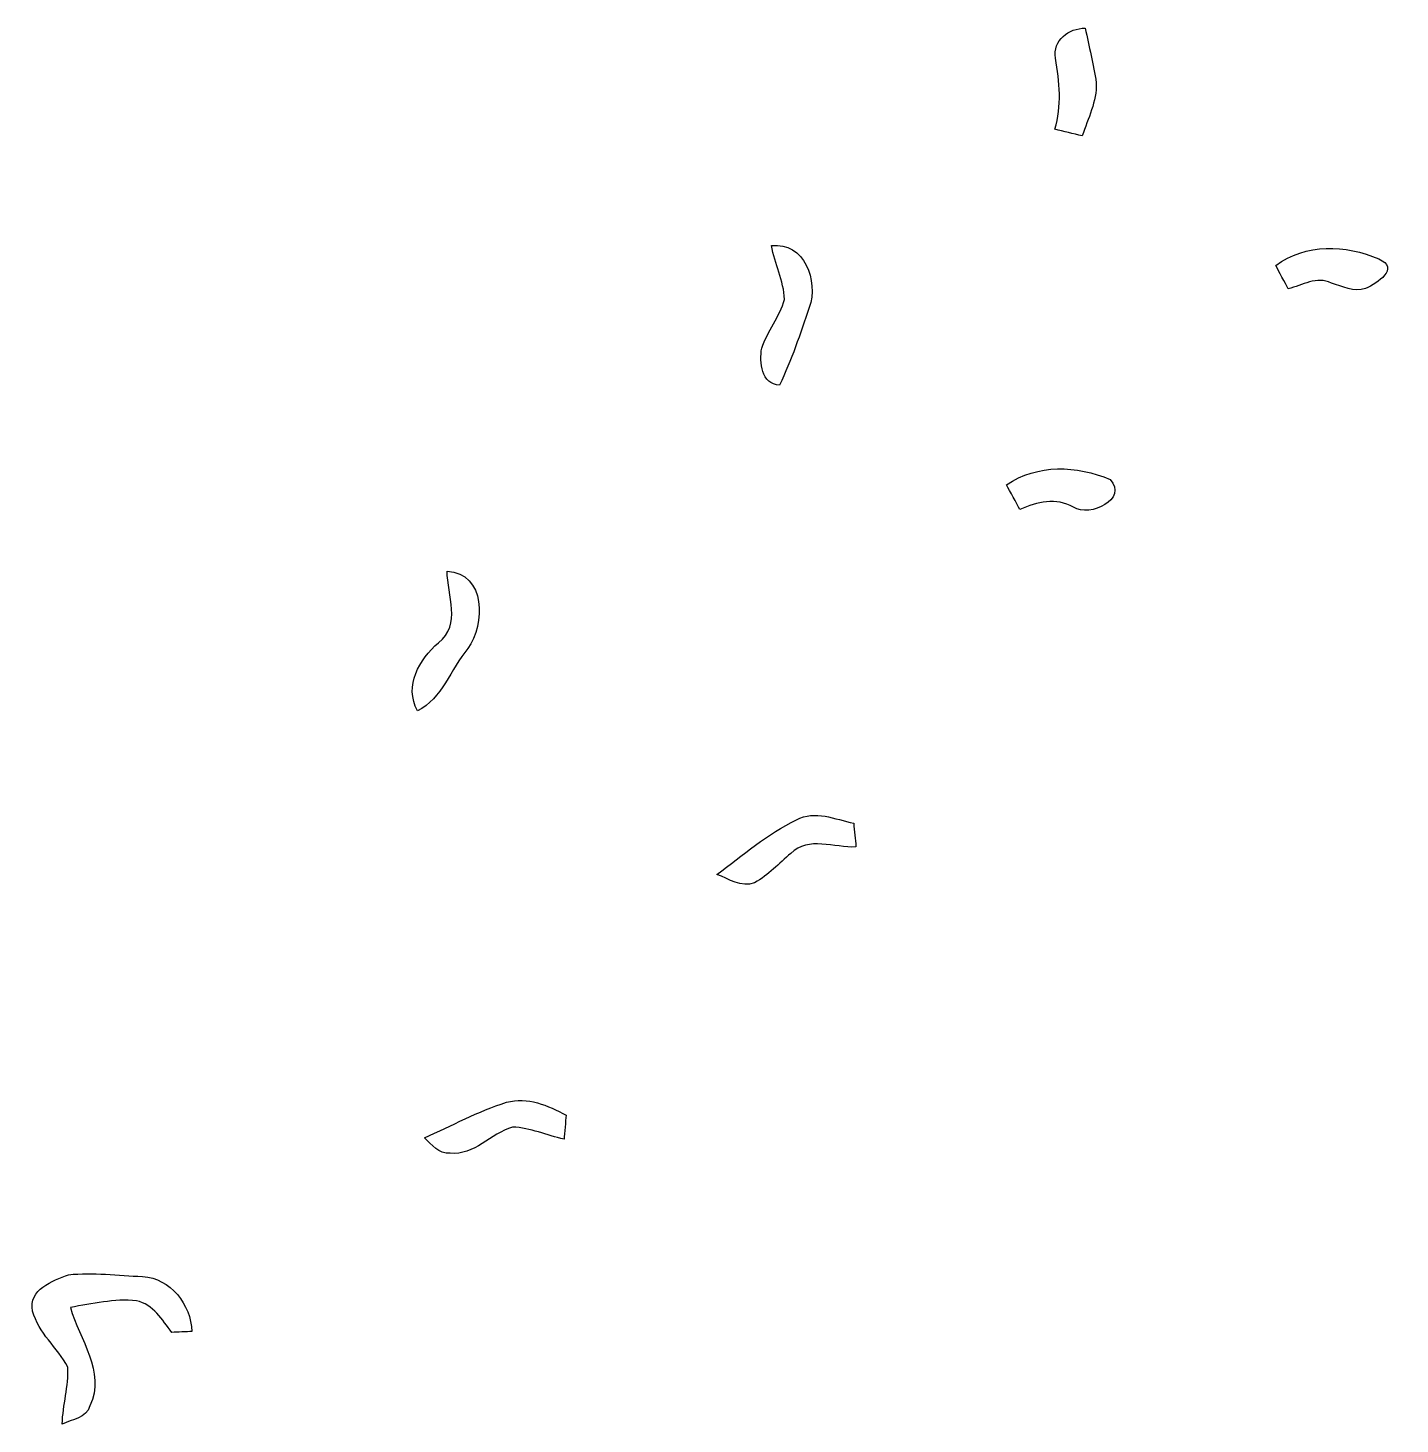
# Model space of a CAD drawing. Header units: centimetres. Extents: x -13.6 to 13.6, y -7.1 to 7.
# Drawn here: x 3.6 to 9.78, y -4.53 to 1.76 of the extents above; entities that cross this region are included whole.
import ezdxf

# ---------------------------------------------------------------- set-up
doc = ezdxf.new("R2010")
doc.units = ezdxf.units.CM
doc.header["$MEASUREMENT"] = 0
doc.layers.add('Camada 1', color=7, linetype='Continuous')

msp = doc.modelspace()

# ---------------------------------------------------------------- linework, layer by layer
at = {"layer": 'Camada 1', "color": 156}
for points, knots in [([(8.23136, 1.62207), (8.23136, 1.62207), (8.23136, 1.62207), (8.23136, 1.62207), (8.23136, 1.62207), (8.249, 1.51553), (8.26169, 1.40757), (8.22819, 1.3021), (8.22819, 1.3021), (8.26947, 1.29222), (8.31074, 1.28235), (8.35235, 1.27246), (8.35235, 1.27246), (8.37706, 1.35078), (8.41869, 1.42769), (8.41516, 1.51165), (8.41516, 1.51165), (8.40351, 1.59456), (8.38164, 1.67534), (8.36577, 1.75718), (8.36577, 1.75718), (8.29098, 1.7586), (8.21865, 1.70285), (8.23136, 1.62207)], [0, 0, 0, 0, 0.1428571, 0.1428571, 0.1428571, 0.1428571, 0.2857143, 0.2857143, 0.2857143, 0.2857143, 0.4285714, 0.4285714, 0.4285714, 0.4285714, 0.5714286, 0.5714286, 0.5714286, 0.5714286, 0.7142857, 0.7142857, 0.7142857, 0.7142857, 1, 1, 1, 1]), ([(6.95218, 0.77823), (6.95218, 0.77823), (6.95218, 0.77823), (6.95218, 0.77823), (6.95218, 0.77823), (6.9677, 0.69673), (7.00792, 0.61982), (7.01145, 0.53622), (7.01145, 0.53622), (6.98923, 0.45755), (6.93454, 0.39299), (6.90879, 0.31574), (6.90879, 0.31574), (6.8968, 0.25364), (6.90703, 0.15346), (6.98923, 0.14958), (6.98923, 0.14958), (7.04249, 0.26246), (7.08235, 0.38135), (7.12294, 0.49917), (7.12294, 0.49917), (7.16526, 0.61877), (7.1007, 0.79621), (6.95218, 0.77823)], [0, 0, 0, 0, 0.1428571, 0.1428571, 0.1428571, 0.1428571, 0.2857143, 0.2857143, 0.2857143, 0.2857143, 0.4285714, 0.4285714, 0.4285714, 0.4285714, 0.5714286, 0.5714286, 0.5714286, 0.5714286, 0.7142857, 0.7142857, 0.7142857, 0.7142857, 1, 1, 1, 1]), ([(9.22372, 0.68896), (9.22372, 0.68896), (9.22372, 0.68896), (9.22372, 0.68896), (9.22372, 0.68896), (9.23748, 0.66286), (9.26535, 0.61029), (9.2791, 0.58384), (9.2791, 0.58384), (9.34225, 0.59901), (9.40893, 0.64276), (9.47384, 0.60959), (9.47384, 0.60959), (9.52324, 0.59584), (9.57474, 0.5669), (9.62766, 0.58525), (9.62766, 0.58525), (9.68199, 0.60854), (9.78322, 0.67592), (9.68691, 0.71861), (9.68691, 0.71861), (9.53805, 0.78246), (9.35848, 0.78916), (9.22372, 0.68896)], [0, 0, 0, 0, 0.1428571, 0.1428571, 0.1428571, 0.1428571, 0.2857143, 0.2857143, 0.2857143, 0.2857143, 0.4285714, 0.4285714, 0.4285714, 0.4285714, 0.5714286, 0.5714286, 0.5714286, 0.5714286, 0.7142857, 0.7142857, 0.7142857, 0.7142857, 1, 1, 1, 1]), ([(8.01122, -0.2988), (8.01122, -0.2988), (8.01122, -0.2988), (8.01122, -0.2988), (8.01122, -0.2988), (8.0264, -0.32666), (8.05638, -0.38276), (8.07154, -0.41063), (8.07154, -0.41063), (8.14882, -0.37394), (8.23348, -0.35594), (8.31215, -0.39933), (8.31215, -0.39933), (8.38729, -0.44732), (8.56014, -0.36371), (8.4776, -0.27481), (8.4776, -0.27481), (8.3259, -0.21237), (8.15233, -0.20319), (8.01122, -0.2988)], [0, 0, 0, 0, 0.1666667, 0.1666667, 0.1666667, 0.1666667, 0.3333333, 0.3333333, 0.3333333, 0.3333333, 0.5, 0.5, 0.5, 0.5, 0.6666667, 0.6666667, 0.6666667, 0.6666667, 1, 1, 1, 1]), ([(5.49205, -0.68721), (5.49205, -0.68721), (5.49205, -0.68721), (5.49205, -0.68721), (5.49205, -0.68721), (5.49239, -0.7955), (5.558, -0.9292), (5.45324, -1.00999), (5.45324, -1.00999), (5.36751, -1.08691), (5.2966, -1.20227), (5.35869, -1.31762), (5.35869, -1.31762), (5.4691, -1.26047), (5.50932, -1.12923), (5.58482, -1.03645), (5.58482, -1.03645), (5.66525, -0.92709), (5.66632, -0.69814), (5.49205, -0.68721)], [0, 0, 0, 0, 0.1666667, 0.1666667, 0.1666667, 0.1666667, 0.3333333, 0.3333333, 0.3333333, 0.3333333, 0.5, 0.5, 0.5, 0.5, 0.6666667, 0.6666667, 0.6666667, 0.6666667, 1, 1, 1, 1]), ([(6.70701, -2.05351), (6.70701, -2.05351), (6.70701, -2.05351), (6.70701, -2.05351), (6.70701, -2.05351), (6.76063, -2.07327), (6.81636, -2.1149), (6.8767, -2.09091), (6.8767, -2.09091), (6.93844, -2.05668), (6.98605, -2.00377), (7.04003, -1.95896), (7.04003, -1.95896), (7.11799, -1.88066), (7.23688, -1.93428), (7.33319, -1.93004), (7.33319, -1.93004), (7.32966, -1.89406), (7.32613, -1.85807), (7.32296, -1.82245), (7.32296, -1.82245), (7.239, -1.80586), (7.14798, -1.76213), (7.06542, -1.80798), (7.06542, -1.80798), (6.9342, -1.87042), (6.82308, -1.96744), (6.70701, -2.05351)], [0, 0, 0, 0, 0.125, 0.125, 0.125, 0.125, 0.25, 0.25, 0.25, 0.25, 0.375, 0.375, 0.375, 0.375, 0.5, 0.5, 0.5, 0.5, 0.625, 0.625, 0.625, 0.625, 0.75, 0.75, 0.75, 0.75, 1, 1, 1, 1]), ([(5.38973, -3.23956), (5.38973, -3.23956), (5.38973, -3.23956), (5.38973, -3.23956), (5.38973, -3.23956), (5.42288, -3.2706), (5.45358, -3.31399), (5.50545, -3.3087), (5.50545, -3.3087), (5.6141, -3.32139), (5.68854, -3.2205), (5.7866, -3.19158), (5.7866, -3.19158), (5.86668, -3.19439), (5.94113, -3.22826), (6.01873, -3.24626), (6.01873, -3.24626), (6.02085, -3.21909), (6.02543, -3.16512), (6.02791, -3.13796), (6.02791, -3.13796), (5.94571, -3.09386), (5.85435, -3.05399), (5.75944, -3.07974), (5.75944, -3.07974), (5.63104, -3.11996), (5.51285, -3.18628), (5.38973, -3.23956)], [0, 0, 0, 0, 0.125, 0.125, 0.125, 0.125, 0.25, 0.25, 0.25, 0.25, 0.375, 0.375, 0.375, 0.375, 0.5, 0.5, 0.5, 0.5, 0.625, 0.625, 0.625, 0.625, 0.75, 0.75, 0.75, 0.75, 1, 1, 1, 1]), ([(3.78741, -3.85621), (3.78741, -3.85621), (3.78741, -3.85621), (3.78741, -3.85621), (3.78741, -3.85621), (3.71615, -3.88513), (3.60432, -3.92112), (3.62549, -4.0199), (3.62549, -4.0199), (3.6509, -4.11902), (3.73768, -4.18429), (3.78388, -4.27248), (3.78388, -4.27248), (3.78812, -4.35856), (3.76096, -4.44287), (3.75884, -4.52895), (3.75884, -4.52895), (3.804, -4.50778), (3.86644, -4.50249), (3.88372, -4.44712), (3.88372, -4.44712), (3.95534, -4.29224), (3.83575, -4.14796), (3.79552, -4.00332), (3.79552, -4.00332), (3.89395, -3.9878), (3.99345, -3.96275), (4.09363, -3.97403), (4.09363, -3.97403), (4.16913, -3.98921), (4.20863, -4.06047), (4.25309, -4.11585), (4.25309, -4.11585), (4.27567, -4.1148), (4.32045, -4.11339), (4.34304, -4.11232), (4.34304, -4.11232), (4.3374, -3.99062), (4.24744, -3.87208), (4.12043, -3.86467), (4.12043, -3.86467), (4.00967, -3.85903), (3.89784, -3.84527), (3.78741, -3.85621)], [0, 0, 0, 0, 0.0833333, 0.0833333, 0.0833333, 0.0833333, 0.1666667, 0.1666667, 0.1666667, 0.1666667, 0.25, 0.25, 0.25, 0.25, 0.3333333, 0.3333333, 0.3333333, 0.3333333, 0.4166667, 0.4166667, 0.4166667, 0.4166667, 0.5, 0.5, 0.5, 0.5, 0.5833333, 0.5833333, 0.5833333, 0.5833333, 0.6666667, 0.6666667, 0.6666667, 0.6666667, 0.75, 0.75, 0.75, 0.75, 0.8333333, 0.8333333, 0.8333333, 0.8333333, 1, 1, 1, 1])]:
    msp.add_open_spline(points, degree=3, knots=knots, dxfattribs=at)

doc.saveas('drawing.dxf')
